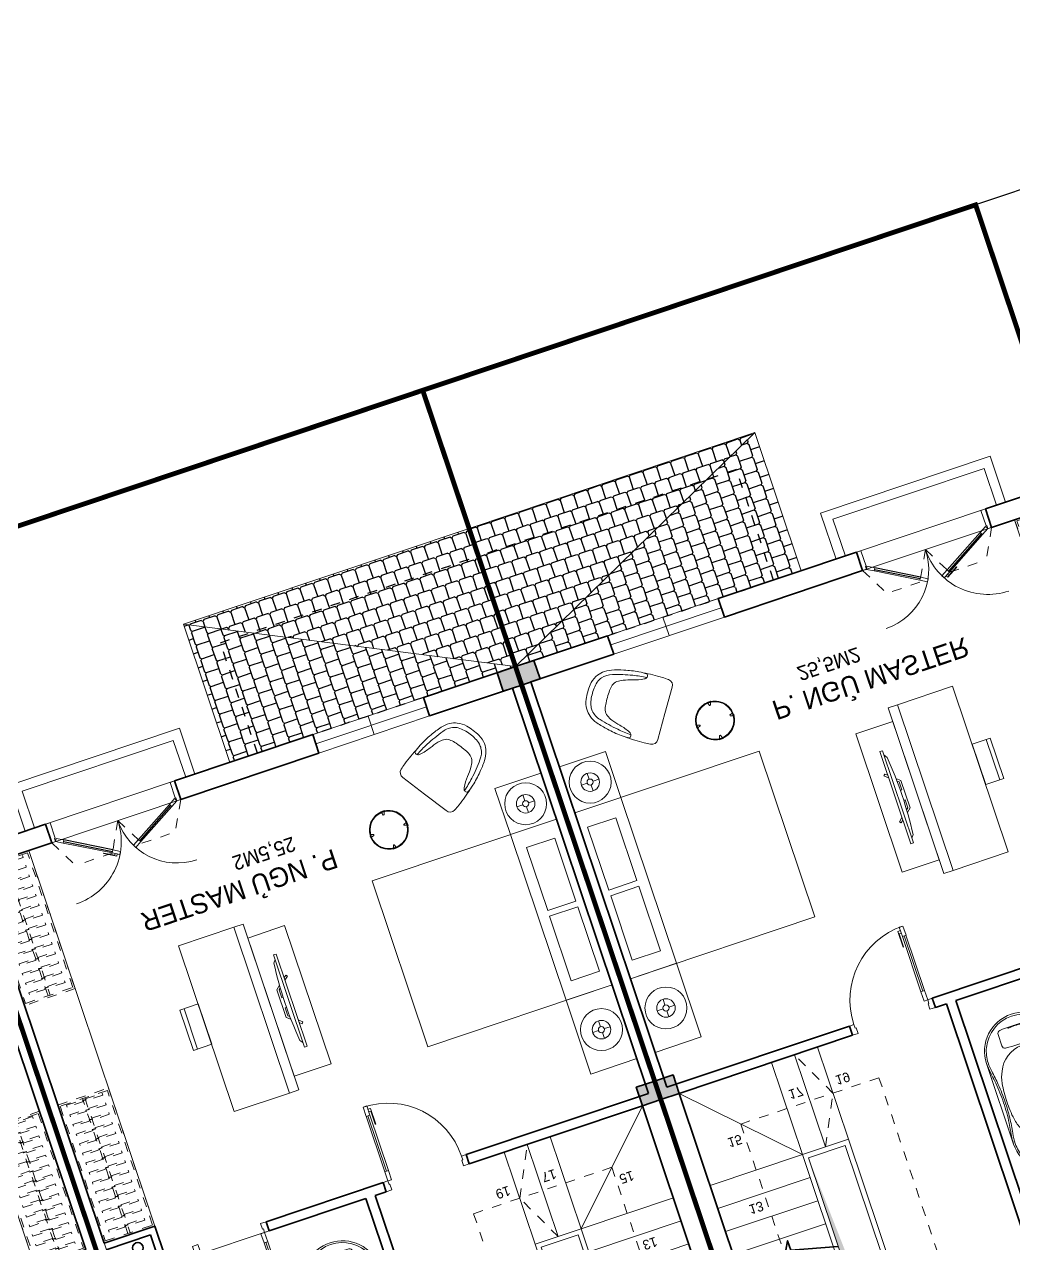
# Model space of a CAD drawing. Header units: metres. Extents: x 568332 to 569219, y 2065964 to 2066430.
# Drawn here: x 568479.99 to 568490.17, y 2066034.68 to 2066047.23 of the extents above; entities that cross this region are included whole.
import ezdxf

# ---------------------------------------------------------------- set-up
doc = ezdxf.new("R2010")
doc.units = ezdxf.units.M
for name, pattern in [('$AUDIT_BAD_LTYPE2', [0]), ('CENTER', [2, 1.25, -0.25, 0.25, -0.25]), ('HIDDEN', [0.375, 0.25, -0.125]), ('HIDDEN2', [0.1875, 0.125, -0.0625]), ('X-5M-G-MB PHONGNGU$0$HIDDEN2', [0.1875, 0.125, -0.0625])]:
    doc.linetypes.add(name, pattern=pattern)
doc.layers.get('0').update_dxf_attribs({"linetype": 'CONTINUOUS'})
doc.layers.get('DEFPOINTS').update_dxf_attribs({"linetype": 'CONTINUOUS'})
for name, color, linetype, lineweight in [('-CONCRETE', 1, 'CONTINUOUS', 35), ('-DIM', 9, 'CONTINUOUS', 13), ('-DOOR', 137, 'CONTINUOUS', 9), ('-FURNITURE', 46, 'CONTINUOUS', 9), ('-HATCH', 8, 'CONTINUOUS', 5), ('-KH', 143, 'CONTINUOUS', 13), ('-LINE1', 7, 'CONTINUOUS', 18), ('-LINE2', 252, 'CONTINUOUS', 9), ('-STEEL1', 1, 'CONTINUOUS', 35), ('-TEXT', 7, 'CONTINUOUS', 15), ('-WALL', 4, 'CONTINUOUS', 35), ('TEXT25', 2, 'CONTINUOUS', 13)]:
    doc.layers.add(name, color=color, linetype=linetype, lineweight=lineweight)
for name, color, linetype in [('-RANH GIOI LO DAT', 12, 'CONTINUOUS'), ('12. NET DIM', 252, 'CONTINUOUS'), ('13. NET HATCH', 252, 'CONTINUOUS'), ('APOLIC', 7, 'CONTINUOUS'), ('ChiaLo', 128, 'CENTER'), ('ViaHeS', 32, 'CONTINUOUS')]:
    doc.layers.add(name, color=color, linetype=linetype)
doc.styles.add('SVN_AVO_thuong', font='')
doc.styles.add('T1', font='', dxfattribs={"height": 200})
doc.styles.get('SVN_AVO_thuong').set_extended_font_data('SVN-Avo')
doc.styles.get('T1').set_extended_font_data('VNgeometric Light')

# ---------------------------------------------------------------- blocks, each defined once
blk = doc.blocks.new('*U187')
at = {"linetype": 'X-5M-G-MB PHONGNGU$0$HIDDEN2'}
for points in [[(0, 600.0000000004657), (0, 0), (1636.196318108544, -5.568266150429466e-10), (1636.196318108544, 599.9999999999088)], [(1616.196318108544, 579.9996613718355), (1616.196318108544, 19.99966137183562), (20, 20.00000000046566), (20, 580.0000000004657)], [(1616.196318108544, 286.6991212949177), (1616.196318108544, 313.0991212948245), (20, 313.0991212953813), (19.99999859370291, 286.6991212952417)], [(113.7817614636733, 319.1750910408318), (109.4317788550979, 319.1750910408318), (109.4317788550979, 280.441767644881), (113.7817614636733, 280.441767644881)], [(227.7817614636733, 319.1750910407849), (223.4317788550979, 319.1750910407849), (223.4317788550979, 280.4417676448341), (227.7817614636733, 280.4417676448341)], [(341.7817614636733, 319.175091040738), (337.4317788550979, 319.175091040738), (337.4317788550979, 280.4417676447872), (341.7817614636733, 280.4417676447872)], [(455.7817614636733, 319.1750910406911), (451.4317788550979, 319.1750910406911), (451.4317788550979, 280.4417676447403), (455.7817614636733, 280.4417676447403)], [(569.7817614636733, 319.1750910406442), (565.431778855098, 319.1750910406442), (565.431778855098, 280.4417676446934), (569.7817614636733, 280.4417676446934)], [(683.7817614636733, 319.1750910405973), (679.431778855098, 319.1750910405973), (679.431778855098, 280.4417676446465), (683.7817614636733, 280.4417676446465)], [(797.7817614636733, 319.1750910405504), (793.431778855098, 319.1750910405504), (793.431778855098, 280.4417676445996), (797.7817614636733, 280.4417676445996)], [(911.7817614636733, 319.1750910405035), (907.431778855098, 319.1750910405035), (907.431778855098, 280.4417676445527), (911.7817614636733, 280.4417676445527)], [(1025.781761463673, 319.1750910404566), (1021.431778855098, 319.1750910404566), (1021.431778855098, 280.4417676445057), (1025.781761463673, 280.4417676445057)], [(1139.781761463673, 319.1750910404097), (1135.431778855098, 319.1750910404097), (1135.431778855098, 280.4417676444588), (1139.781761463673, 280.4417676444588)], [(1253.781761463673, 319.1750910403628), (1249.431778855098, 319.1750910403628), (1249.431778855098, 280.4417676444119), (1253.781761463673, 280.4417676444119)], [(1367.781761463673, 319.1750910403159), (1363.431778855098, 319.1750910403159), (1363.431778855098, 280.441767644365), (1367.781761463673, 280.441767644365)], [(1481.781761463673, 319.175091040269), (1477.431778855098, 319.175091040269), (1477.431778855098, 280.4417676443181), (1481.781761463673, 280.4417676443181)], [(1595.781761463673, 319.175091040222), (1591.431778855098, 319.175091040222), (1591.431778855098, 280.4417676442712), (1595.781761463673, 280.4417676442712)]]:
    blk.add_lwpolyline(points, close=True, dxfattribs=at)
for points in [[(122.2409142897814, 313.1103512093413), (122.2409142897814, 515.2497102723445), (100.1765458012815, 515.2497102723445), (100.1765458012815, 313.1103512093413)], [(236.2409142897814, 313.1103512092944), (236.2409142897814, 515.2497102722975), (214.1765458012815, 515.2497102722975), (214.1765458012815, 313.1103512092944)], [(350.2409142897814, 313.1103512092475), (350.2409142897814, 515.2497102722507), (328.1765458012815, 515.2497102722507), (328.1765458012815, 313.1103512092475)], [(464.2409142897814, 313.1103512092006), (464.2409142897814, 515.2497102722037), (442.1765458012815, 515.2497102722037), (442.1765458012815, 313.1103512092006)], [(578.2409142897814, 313.1103512091537), (578.2409142897814, 515.2497102721569), (556.1765458012815, 515.2497102721569), (556.1765458012815, 313.1103512091537)], [(692.2409142897814, 313.1103512091068), (692.2409142897814, 515.24971027211), (670.1765458012815, 515.24971027211), (670.1765458012815, 313.1103512091068)], [(806.2409142897814, 313.1103512090599), (806.2409142897814, 515.249710272063), (784.1765458012815, 515.249710272063), (784.1765458012815, 313.1103512090599)], [(920.2409142897814, 313.110351209013), (920.2409142897814, 515.2497102720162), (898.1765458012815, 515.2497102720162), (898.1765458012815, 313.110351209013)], [(1034.240914289781, 313.1103512089661), (1034.240914289781, 515.2497102719692), (1012.176545801281, 515.2497102719692), (1012.176545801281, 313.1103512089661)], [(1148.240914289781, 313.1103512089192), (1148.240914289781, 515.2497102719224), (1126.176545801281, 515.2497102719224), (1126.176545801281, 313.1103512089192)], [(1262.240914289781, 313.1103512088723), (1262.240914289781, 515.2497102718754), (1240.176545801281, 515.2497102718754), (1240.176545801281, 313.1103512088723)], [(1376.240914289781, 313.1103512088254), (1376.240914289781, 515.2497102718285), (1354.176545801281, 515.2497102718285), (1354.176545801281, 313.1103512088254)], [(1490.240914289781, 313.1103512087785), (1490.240914289781, 515.2497102717816), (1468.176545801281, 515.2497102717816), (1468.176545801281, 313.1103512087785)], [(1604.240914289781, 313.1103512087315), (1604.240914289781, 515.2497102717347), (1582.176545801281, 515.2497102717347), (1582.176545801281, 313.1103512087315)], [(100.1765458012815, 286.7103512094345), (100.1765458012815, 92.0852110228024), (122.2409142897814, 92.0852110228024), (122.2409142897814, 286.7103512094345)], [(214.1765458012815, 286.7103512093876), (214.1765458012815, 92.08521102275549), (236.2409142897814, 92.08521102275549), (236.2409142897814, 286.7103512093876)], [(328.1765458012815, 286.7103512093407), (328.1765458012815, 92.08521102270858), (350.2409142897814, 92.08521102270858), (350.2409142897814, 286.7103512093407)], [(442.1765458012815, 286.7103512092938), (442.1765458012815, 92.08521102266168), (464.2409142897814, 92.08521102266168), (464.2409142897814, 286.7103512092938)], [(556.1765458012815, 286.7103512092469), (556.1765458012815, 92.08521102261477), (578.2409142897814, 92.08521102261477), (578.2409142897814, 286.7103512092469)], [(670.1765458012815, 286.7103512092), (670.1765458012815, 92.08521102256786), (692.2409142897814, 92.08521102256786), (692.2409142897814, 286.7103512092)], [(784.1765458012815, 286.7103512091531), (784.1765458012815, 92.08521102252095), (806.2409142897814, 92.08521102252095), (806.2409142897814, 286.7103512091531)], [(898.1765458012815, 286.7103512091062), (898.1765458012815, 92.08521102247404), (920.2409142897814, 92.08521102247404), (920.2409142897814, 286.7103512091062)], [(1012.176545801281, 286.7103512090592), (1012.176545801281, 92.08521102242715), (1034.240914289781, 92.08521102242715), (1034.240914289781, 286.7103512090592)], [(1126.176545801281, 286.7103512090123), (1126.176545801281, 92.08521102238024), (1148.240914289781, 92.08521102238024), (1148.240914289781, 286.7103512090123)], [(1240.176545801281, 286.7103512089654), (1240.176545801281, 92.08521102233333), (1262.240914289781, 92.08521102233333), (1262.240914289781, 286.7103512089654)], [(1354.176545801281, 286.7103512089186), (1354.176545801281, 92.08521102228642), (1376.240914289781, 92.08521102228642), (1376.240914289781, 286.7103512089186)], [(1468.176545801281, 286.7103512088717), (1468.176545801281, 92.0852110222395), (1490.240914289781, 92.0852110222395), (1490.240914289781, 286.7103512088717)], [(1582.176545801281, 286.7103512088247), (1582.176545801281, 92.0852110221926), (1604.240914289781, 92.0852110221926), (1604.240914289781, 286.7103512088247)]]:
    blk.add_lwpolyline(points, dxfattribs=at)
blk = doc.blocks.new('*U189')
at = {"linetype": 'X-5M-G-MB PHONGNGU$0$HIDDEN2'}
for points in [[(0, 600.0000000004657), (0, 0), (1636.196318366162, -5.568266151489479e-10), (1636.196318366162, 599.9999999999088)], [(1616.196318366162, 579.9996613718355), (1616.196318366162, 19.99966137183562), (20, 20.00000000046566), (20, 580.0000000004657)], [(1616.196318366162, 286.6991212949177), (1616.196318366162, 313.0991212948245), (20, 313.0991212953813), (19.99999859370291, 286.6991212952417)], [(113.7817614636733, 319.1750910408318), (109.4317788550979, 319.1750910408318), (109.4317788550979, 280.441767644881), (113.7817614636733, 280.441767644881)], [(227.7817614636733, 319.1750910407849), (223.4317788550979, 319.1750910407849), (223.4317788550979, 280.4417676448341), (227.7817614636733, 280.4417676448341)], [(341.7817614636733, 319.175091040738), (337.4317788550979, 319.175091040738), (337.4317788550979, 280.4417676447872), (341.7817614636733, 280.4417676447872)], [(455.7817614636733, 319.1750910406911), (451.4317788550979, 319.1750910406911), (451.4317788550979, 280.4417676447403), (455.7817614636733, 280.4417676447403)], [(569.7817614636733, 319.1750910406442), (565.431778855098, 319.1750910406442), (565.431778855098, 280.4417676446934), (569.7817614636733, 280.4417676446934)], [(683.7817614636733, 319.1750910405973), (679.431778855098, 319.1750910405973), (679.431778855098, 280.4417676446465), (683.7817614636733, 280.4417676446465)], [(797.7817614636733, 319.1750910405504), (793.431778855098, 319.1750910405504), (793.431778855098, 280.4417676445996), (797.7817614636733, 280.4417676445996)], [(911.7817614636733, 319.1750910405035), (907.431778855098, 319.1750910405035), (907.431778855098, 280.4417676445527), (911.7817614636733, 280.4417676445527)], [(1025.781761463673, 319.1750910404566), (1021.431778855098, 319.1750910404566), (1021.431778855098, 280.4417676445057), (1025.781761463673, 280.4417676445057)], [(1139.781761463673, 319.1750910404097), (1135.431778855098, 319.1750910404097), (1135.431778855098, 280.4417676444588), (1139.781761463673, 280.4417676444588)], [(1253.781761463673, 319.1750910403628), (1249.431778855098, 319.1750910403628), (1249.431778855098, 280.4417676444119), (1253.781761463673, 280.4417676444119)], [(1367.781761463673, 319.1750910403159), (1363.431778855098, 319.1750910403159), (1363.431778855098, 280.441767644365), (1367.781761463673, 280.441767644365)], [(1481.781761463673, 319.175091040269), (1477.431778855098, 319.175091040269), (1477.431778855098, 280.4417676443181), (1481.781761463673, 280.4417676443181)], [(1595.781761463673, 319.175091040222), (1591.431778855098, 319.175091040222), (1591.431778855098, 280.4417676442712), (1595.781761463673, 280.4417676442712)]]:
    blk.add_lwpolyline(points, close=True, dxfattribs=at)
for points in [[(122.2409142897814, 313.1103512093413), (122.2409142897814, 515.2497102723445), (100.1765458012815, 515.2497102723445), (100.1765458012815, 313.1103512093413)], [(236.2409142897814, 313.1103512092944), (236.2409142897814, 515.2497102722975), (214.1765458012815, 515.2497102722975), (214.1765458012815, 313.1103512092944)], [(350.2409142897814, 313.1103512092475), (350.2409142897814, 515.2497102722507), (328.1765458012815, 515.2497102722507), (328.1765458012815, 313.1103512092475)], [(464.2409142897814, 313.1103512092006), (464.2409142897814, 515.2497102722037), (442.1765458012815, 515.2497102722037), (442.1765458012815, 313.1103512092006)], [(578.2409142897814, 313.1103512091537), (578.2409142897814, 515.2497102721569), (556.1765458012815, 515.2497102721569), (556.1765458012815, 313.1103512091537)], [(692.2409142897814, 313.1103512091068), (692.2409142897814, 515.24971027211), (670.1765458012815, 515.24971027211), (670.1765458012815, 313.1103512091068)], [(806.2409142897814, 313.1103512090599), (806.2409142897814, 515.249710272063), (784.1765458012815, 515.249710272063), (784.1765458012815, 313.1103512090599)], [(920.2409142897814, 313.110351209013), (920.2409142897814, 515.2497102720162), (898.1765458012815, 515.2497102720162), (898.1765458012815, 313.110351209013)], [(1034.240914289781, 313.1103512089661), (1034.240914289781, 515.2497102719692), (1012.176545801281, 515.2497102719692), (1012.176545801281, 313.1103512089661)], [(1148.240914289781, 313.1103512089192), (1148.240914289781, 515.2497102719224), (1126.176545801281, 515.2497102719224), (1126.176545801281, 313.1103512089192)], [(1262.240914289781, 313.1103512088723), (1262.240914289781, 515.2497102718754), (1240.176545801281, 515.2497102718754), (1240.176545801281, 313.1103512088723)], [(1376.240914289781, 313.1103512088254), (1376.240914289781, 515.2497102718285), (1354.176545801281, 515.2497102718285), (1354.176545801281, 313.1103512088254)], [(1490.240914289781, 313.1103512087785), (1490.240914289781, 515.2497102717816), (1468.176545801281, 515.2497102717816), (1468.176545801281, 313.1103512087785)], [(1604.240914289781, 313.1103512087315), (1604.240914289781, 515.2497102717347), (1582.176545801281, 515.2497102717347), (1582.176545801281, 313.1103512087315)], [(100.1765458012815, 286.7103512094345), (100.1765458012815, 92.0852110228024), (122.2409142897814, 92.0852110228024), (122.2409142897814, 286.7103512094345)], [(214.1765458012815, 286.7103512093876), (214.1765458012815, 92.08521102275549), (236.2409142897814, 92.08521102275549), (236.2409142897814, 286.7103512093876)], [(328.1765458012815, 286.7103512093407), (328.1765458012815, 92.08521102270858), (350.2409142897814, 92.08521102270858), (350.2409142897814, 286.7103512093407)], [(442.1765458012815, 286.7103512092938), (442.1765458012815, 92.08521102266168), (464.2409142897814, 92.08521102266168), (464.2409142897814, 286.7103512092938)], [(556.1765458012815, 286.7103512092469), (556.1765458012815, 92.08521102261477), (578.2409142897814, 92.08521102261477), (578.2409142897814, 286.7103512092469)], [(670.1765458012815, 286.7103512092), (670.1765458012815, 92.08521102256786), (692.2409142897814, 92.08521102256786), (692.2409142897814, 286.7103512092)], [(784.1765458012815, 286.7103512091531), (784.1765458012815, 92.08521102252095), (806.2409142897814, 92.08521102252095), (806.2409142897814, 286.7103512091531)], [(898.1765458012815, 286.7103512091062), (898.1765458012815, 92.08521102247404), (920.2409142897814, 92.08521102247404), (920.2409142897814, 286.7103512091062)], [(1012.176545801281, 286.7103512090592), (1012.176545801281, 92.08521102242715), (1034.240914289781, 92.08521102242715), (1034.240914289781, 286.7103512090592)], [(1126.176545801281, 286.7103512090123), (1126.176545801281, 92.08521102238024), (1148.240914289781, 92.08521102238024), (1148.240914289781, 286.7103512090123)], [(1240.176545801281, 286.7103512089654), (1240.176545801281, 92.08521102233333), (1262.240914289781, 92.08521102233333), (1262.240914289781, 286.7103512089654)], [(1354.176545801281, 286.7103512089186), (1354.176545801281, 92.08521102228642), (1376.240914289781, 92.08521102228642), (1376.240914289781, 286.7103512089186)], [(1468.176545801281, 286.7103512088717), (1468.176545801281, 92.0852110222395), (1490.240914289781, 92.0852110222395), (1490.240914289781, 286.7103512088717)], [(1582.176545801281, 286.7103512088247), (1582.176545801281, 92.0852110221926), (1604.240914289781, 92.0852110221926), (1604.240914289781, 286.7103512088247)]]:
    blk.add_lwpolyline(points, dxfattribs=at)
blk = doc.blocks.new('1800X2000')
at = {"layer": '-FURNITURE'}
blk.add_line((325497.3064970744, 17765.29446492715), (325497.3064973904, 19565.2944651944), dxfattribs=at)
for points in [[(323997.3057774993, 19565.2944651944), (325997.3064971831, 19565.2944651944), (325997.3064971831, 17765.29446484288), (323997.3057774993, 17765.29446484288)], [(325612.9490047574, 19390.79434491032), (325919.0064973457, 19390.79434491032), (325919.0064973457, 18691.29434485664), (325612.9490047574, 18691.29434485664)], [(325612.9490046239, 18629.79434491026), (325919.0064972151, 18629.79434491026), (325919.0064972151, 17946.79434485664), (325612.9490046239, 17946.79434485664)]]:
    blk.add_lwpolyline(points, close=True, dxfattribs=at)
blk = doc.blocks.new('XR.MB.LM123$0$tvi 1')
blk.add_lwpolyline([(28.54445810673496, -2.291926648467779e-10), (28.54445810673496, -999.9999999999964), (-7.275957614183426e-12, -1000), (0, 0)], close=True)
for points in [[(28.54445810680045, -50.31958968611434), (52.37372755713295, -80.86315460130209)], [(-24.09820395050338, -235.5599978379832), (-39.09879504836863, -251.7939635238108)], [(0, -255.9952397129928), (-24.09820395050338, -235.5599978379832)], [(0, -284.7849796677438), (-39.09879504836863, -251.7939635238108)], [(69.66229681991535, -315.0836646851385), (111.1934016081432, -350.2927865858655), (111.193401608034, -649.712917566063), (69.68611289083492, -684.9110379843005)], [(89.09002233762294, -445.7449799550195), (89.09002233762294, -359.9578938602899), (70.91298945683957, -344.6203678706661)], [(89.09002233762294, -445.7449799550195), (73.49991829216015, -445.7449799550232)], [(89.09002233768115, -554.2550200447404), (89.09002233773936, -640.0421061392371), (70.91298945678864, -655.3796321293303)], [(89.09002233768115, -554.2550200447404), (73.49991829216015, -554.2550200447404)], [(0, -715.2150203320198), (-39.09879504836863, -748.2060364759491)], [(-24.09820395050338, -764.4400021620095), (-39.09879504836863, -748.2060364759491)], [(0, -744.004760287), (-24.09820395050338, -764.4400021620095)], [(28.54445810674224, -949.680410313882), (52.37372755713295, -919.1368453984578)]]:
    blk.add_lwpolyline(points)
blk.add_arc((-4025.16618952866, -499.9999999999964), 4099.025185406737, 354.1310878512652, 5.868912148527433)
blk = doc.blocks.new('A$C7D524948')
at = {"layer": '-FURNITURE'}
for points in [[(-1.862645149230957e-09, 824.9500000011176, 0.02374928999430728), (-77.15000000130385, 820, 0.1110396266945436), (-175.0999999996275, 786.1500000022352, 0.08516816991690027), (-234.9500000011176, 733.25, 0.08855014736123698), (-281.5499999988824, 649.3499999996275, 0.02790636319614463), (-315.9500000011176, 525.5999999996275, 0.02834164487538841), (-340.4000000022352, 372.8000000007451, 0.04711987010175965), (-341.0999999996275, 283.4000000003725, 0.5135274654112972), (-284.5500000007451, 299.9500000011176, 0.05957759956988055), (-242.5500000026077, 413.6500000003725, -0.03446512451505389), (-213.1500000003725, 507.4499999992549, -0.05927668371543007), (-182.7500000009313, 564.2999999988824, -0.1661460996977688), (-133.4500000011176, 600.4000000003725, -0.0525641271264061), (-75.80000000074506, 611.9500000011176, -0.02855401869774651), (-1.862645149230957e-09, 614.6500000003725, -3.543335205159532)], [(-0.5500000007450581, 774.1500000003725, 0.1055837687742558), (-137.8000000007451, 751.3000000007451, 0.08397584501256396), (-176, 728.25, 0.1493020227225411), (-241.2000000011176, 626.1999999992549, 0.02490854660583826), (-289.25, 424.1500000003725, 0.02643887537121914), (-306.5679914960638, 278.4068524483591, -0.8863330528017872)], [(-0.5500000007450581, 774.1500000003725, -0.1055837687742558), (136.6999999992549, 751.3000000007451, -0.08397584501256396), (174.8999999985099, 728.2500000018626, -0.1493020227225411), (240.0999999986961, 626.1999999992549, -0.02490854660583826), (288.1499999975786, 424.1500000003725, -0.02643887537121914), (305.467991495505, 278.4068524483591, 0.8863330528017872)], [(-1.862645149230957e-09, 824.9500000011176, -0.02374928999430728), (77.14999999850988, 820.0000000018626, -0.1110396266945436), (175.0999999986961, 786.1500000003725, -0.08516816991690027), (234.9499999992549, 733.25, -0.08855014736123698), (281.5499999988824, 649.3499999996275, -0.02790636319614463), (315.9500000011176, 525.5999999996275, -0.02834164487538841), (340.3999999985099, 372.8000000007451, -0.04711987010175965), (341.0999999996275, 283.4000000022352, -0.5135274654112972), (284.5500000007451, 299.9499999992549, -0.05957759956988055), (242.5499999988824, 413.6499999985099, 0.03446512451505389), (213.1499999994412, 507.4500000011176, 0.05927668371543007), (182.75, 564.3000000007451, 0.1661460996977688), (133.4499999983236, 600.4000000003725, 0.0525641271264061), (75.79999999888241, 611.9499999992549, 0.02855401869774651), (-1.862645149230957e-09, 614.6500000003725, 3.543335205159532)], [(-342.8562581948936, 328.1164919566363, 0.02267140514630937), (-350.039135296829, 124.5, 0.01212164544072816), (-345.6391352973878, 57.0500000026077, 0.4055082152921144), (-279.3891352973878, 0), (0, 0)], [(342.8562581939623, 328.1164919547737, -0.02267140514630937), (350.0391352958977, 124.5, -0.01212164544072816), (345.6391352955252, 57.05000000074506, -0.4055082152921144), (279.3891352964565, 0), (0, 0)]]:
    blk.add_lwpolyline(points, format="xyb", dxfattribs=at)
blk = doc.blocks.new('A$C52EE6B0C')
for p, q in [((-17.20769670707523, 15.73427220259327), (17.21740616677562, 15.73427220259327)), ((-17.20769664159161, -15.76179078378482), (17.25286010079435, -15.76177874789573))]:
    blk.add_line(p, q)
for radius in [1.2047244094, 1.0625984252]:
    blk.add_circle((0.004854760598391294, -0.01375929062487558), radius)
for centre, radius, start, end in [((-17.24314525874797, -0.01207868778146803), 15.74633857169191, 90.00004679933201, 180.0060212317107), ((-17.25508472573711, 0.1019342582440004), 14.92367355756088, 89.89259614786677, 114.0143398310184), ((-18.18116453613038, -21.56814891623799), 37.31420158923805, 80.32537186998005, 88.55949406869577), ((-17.85723445771146, -16.41196067107376), 31.44385665188106, 80.95530103647799, 88.85173392611411), ((10.00461303815246, 158.7953360565007), 145.2428134353977, 261.321760178495, 262.6566174950622), ((-9.994903516751947, 158.7953360565007), 145.2428134353977, 277.3433825049378, 278.678239821505), ((18.19087405753089, -21.56814891623799), 37.31420158923805, 91.44050593130423, 99.67462813001998), ((17.49661970126908, -11.01489087357186), 26.04177352760918, 90.57161639594337, 98.52623542419117), ((17.38028173809289, 0.6458196171442978), 14.38048270410287, 65.5240217261104, 90.57161639594337), ((17.25285478011938, -0.01207868778146803), 15.74633857169191, 359.9939787682893, 89.999953200668), ((-17.21041953764507, 0.001682114729192108), 15.03342542002128, 114.0143397923319, 180.0588324882195), ((-7.450100970658241, -0.4025184732163325), 12.18724008712164, 113.3669392692271, 178.1720206420629), ((3.492732717044419, 116.0118507486186), 102.6900642221361, 260.8064278436171, 264.356453546728), ((-5.419667109847069, -2.205582012422383), 14.69270855791083, 98.51976196149644, 117.8512947361469), ((-0.8758374273893423, 77.0744670072454), 62.80248494290996, 262.9722866301048, 270.8034968767962), ((-0.2559751088847406, -36.67531980102649), 49.54707038386372, 89.69837733597764, 98.51976196149644), ((-0.4392543211579323, 89.40770245710155), 75.83928513553873, 265.3361413481834, 270.3355216603239), ((0.8855469487607479, 77.0744670072454), 62.80248494290996, 269.1965031232039, 277.0277133698951), ((0.5786736126174219, 84.46415005414747), 70.89675459107134, 269.5362586194438, 275.7509718273354), ((0.26568463028525, -36.67531980102649), 49.54707038386372, 81.48023803850357, 90.30162266402236), ((5.429376631247578, -2.205582012422383), 14.69270855791083, 62.14870526385309, 81.48023803850357), ((-18.4352474148327, 226.8786012548953), 214.5500408366301, 276.9922117853802, 278.5967700074263), ((7.459810492087854, -0.4025184732163325), 12.18724008712164, 1.827979357937088, 66.63306073077288), ((17.03142645675689, -0.1205247127218172), 15.22249436628161, 0.4018525137937155, 65.5240217261104), ((28.29923964393674, 2.770475775178056), 0.2863587186237817, 160.8078893687392, 185.677575747249), ((1.032724158198107, 0.0596931052277796), 27.11457574387047, 359.8447870516113, 5.677575747249001), ((28.14528837171383, 2.82406351249665), 0.1233475539422422, 123.474108831765, 160.8078893687392), ((28.11764562025201, 2.865868186636362), 0.07323016681635565, 85.79124561711077, 123.474108831765), ((28.11499697584077, 2.829875804425683), 0.1093198730242431, 39.09426345110634, 85.79124561711077), ((27.9923979784362, 2.718469867249951), 0.2748749163090767, 4.941295606222266, 41.00239497281166), ((1.841417531803017, 0.05082119413418695), 26.56153366930607, 359.8606935406443, 5.815426488843808), ((-17.24314525874797, -0.01544044824549928), 15.74633857169191, 179.9939787682893, 269.999953200668), ((-17.21041951692314, -0.02920073014684021), 15.03342545060523, 179.9411309193374, 245.9856601689816), ((-7.450100970658241, 0.3749993371893652), 12.18724008712164, 181.8279793579371, 246.6330607307729), ((7.459810492087854, 0.3749993371893652), 12.18724008712164, 293.3669392692271, 358.1720206420629), ((17.25285478011938, -0.01544044824549928), 15.74633857169191, 270.000046799332, 0.006021231710728335), ((17.0314264257031, 0.09300610912032425), 15.22249441194929, 294.4759783475301, 359.5981396082714), ((28.29923964393674, -2.797994911205024), 0.2863587186237817, 174.322424252751, 199.1921106312608), ((1.032724158198107, -0.08721224125474691), 27.11457574387047, 354.322424252751, 0.1552129483886985), ((28.14528837171383, -2.851582648523618), 0.1233475539422422, 199.1921106312608, 236.525891168235), ((28.11764562025201, -2.89338732266333), 0.07323016681635565, 236.525891168235, 274.2087543828892), ((28.11499697584077, -2.85739494045265), 0.1093198730242431, 274.2087543828892, 320.9057365488936), ((27.9923979784362, -2.745989003276918), 0.2748749163090767, 318.9976050271883, 355.0587043937777), ((1.841417531803017, -0.07834033016115427), 26.56153366930607, 354.1845735111562, 0.1393064593556944), ((-17.25508472573711, -0.1294528978760354), 14.92367355756088, 245.9856601689816, 270.1074038521332), ((-17.85723445771146, 16.38444203144172), 31.44385665188106, 271.1482660738859, 279.044698963522), ((3.492732717044419, -116.0393693881924), 102.6900642221361, 95.64354645327202, 99.19357215638293), ((-5.419667109847069, 2.178062876395416), 14.69270855791083, 242.1487052638531, 261.4802380385036), ((10.00461303815246, -158.8228551925276), 145.2428134353977, 97.3433825049378, 98.67823982150497), ((-0.8758374273893423, -77.10198614327237), 62.80248494290996, 89.19650312320385, 97.02771336989514), ((-0.2559751088847406, 36.64780066499952), 49.54707038386372, 261.4802380385036, 270.3016226640223), ((-0.4392543211579323, -89.43522109673359), 75.83928513553873, 89.66447833967614, 94.66385865181664), ((0.26568463028525, 36.64780066499952), 49.54707038386372, 269.6983773359776, 278.5197619614964), ((0.5786736126174219, -84.4916686937795), 70.89675459107134, 84.24902817266455, 90.4637413805562), ((0.8855469487607479, -77.10198614327237), 62.80248494290996, 82.97228663010486, 90.80349687679617), ((5.429376631247578, 2.178062876395416), 14.69270855791083, 278.5197619614964, 297.8512947361469), ((-18.4352474148327, -226.9061198945274), 214.5500408366301, 81.40322999257371, 83.00778821461982), ((-9.994903516751947, -158.8228551925276), 145.2428134353977, 81.32176017849503, 82.65661749506219), ((17.49661970126908, 10.98737223393982), 26.04177352760918, 261.4737645758088, 269.4283836040566), ((17.38028173809289, -0.6733382567763329), 14.38048270410287, 269.4283836040566, 294.4759782738896), ((-18.18116453613038, 21.54062978021102), 37.31420158923805, 271.4405059313042, 279.6746281300199), ((18.19087405753089, 21.54062978021102), 37.31420158923805, 260.32537186998, 268.5594940686958)]:
    blk.add_arc(centre, radius, start, end)
at = {"layer": 'DEFPOINTS'}
for tag, p in [('MODELNUMBER', (0, 0)), ('TRADENAME', (0, -0.001666666648816317)), ('PRODUCT', (0, -0.003333333355840296)), ('MATERIAL', (0, -0.005000000004656613))]:
    blk.add_attdef(tag, p, '', height=0.001, dxfattribs=at)
blk = doc.blocks.new('tbl1')
at = {"layer": '-FURNITURE'}
for points in [[(-19.7318235830171, 199.0618887953169), (-20.00000000081491, 202.1778609547764), (19.99999999918509, 202.1778609547764), (19.73182358138729, 199.0618887953169), (-8.149072527885437e-10, 200.1778609545727)], [(-202.1778609555913, -20), (-202.1778609555913, 20), (-199.0618887961609, 19.7318235822022), (-200.1778609553294, 9.313225746154785e-10), (-199.0618887961609, -19.73182358033955)], [(202.1778609539615, -20), (199.0618887945311, -19.73182358033955), (200.1778609537287, 9.313225746154785e-10), (200.2090254699579, 19.83055200098897), (202.1778609539615, 20)], [(19.99999999918509, -202.1778609547764), (-20.00000000081491, -202.1778609547764), (-19.7318235830171, -199.061888795346), (-8.149072527885437e-10, -200.1778609546018), (19.73182358138729, -199.061888795346)]]:
    blk.add_hatch(color=256, dxfattribs=at).paths.add_polyline_path(points, flags=0)
at = {"layer": '-FURNITURE', "flags": 128}
for points in [[(-19.7318235830171, 199.061888795346), (-20.00000000081491, 202.1778609547764), (-8.149072527885437e-10, 202.1778609547764), (19.99999999918509, 202.1778609547764), (19.73182358138729, 199.061888795346)], [(-202.1778609555913, 0), (-202.1778609555913, 20), (-199.0618887961609, 19.7318235822022)], [(202.1778609539615, 0), (202.1778609539615, 20), (199.0618887945311, 19.7318235822022)], [(-19.7318235830171, -199.061888795346), (-20.00000000081491, -202.1778609547764), (-8.149072527885437e-10, -202.1778609547764), (19.99999999918509, -202.1778609547764), (19.73182358138729, -199.061888795346)]]:
    blk.add_lwpolyline(points, dxfattribs=at)
for points in [[(14.99999999918509, 193), (-15.00000000081491, 193), (-5.000000000814907, 163), (-8.149072527885437e-10, 163), (4.999999999185093, 163)], [(-193.0000000008149, -15), (-193.0000000008149, 15), (-163.0000000008149, 5), (-163.0000000008149, 0), (-163.0000000008149, -5)], [(192.9999999991851, -15), (192.9999999991851, 15), (162.9999999991851, 5), (162.9999999991851, 0), (162.9999999991851, -5)], [(14.99999999918509, -193), (-15.00000000081491, -193), (-5.000000000814907, -163), (-8.149072527885437e-10, -163), (4.999999999185093, -163)]]:
    blk.add_lwpolyline(points, close=True, dxfattribs=at)
at = {"layer": '-FURNITURE'}
for radius in [200.0000000000002, 193.0000000000002]:
    blk.add_circle((-8.149072527885437e-10, 0), radius, dxfattribs=at)
for radius, start, end in [(199.9999999999999, 90, 270), (199.9999999999998, 270, 90)]:
    blk.add_arc((0, 0), radius, start, end, dxfattribs=at)
blk = doc.blocks.new('12PLMP12')
at = {"color": 0, "linetype": 'ByBlock'}
for p, q in [((-1.25, 0), (-3.75, 0)), ((0, 1.25), (0, 3.75)), ((1.25, 0), (3.75, 0)), ((0, -1.25), (0, -3.75))]:
    blk.add_line(p, q, dxfattribs=at)
for radius in [8.5, 3.75, 1.25]:
    blk.add_circle((0, 0), radius, dxfattribs=at)
blk = doc.blocks.new('X-5M-G-MB PHONGNGU$0$A$C25DB0C3F')
at = {"elevation": -1.640194e-10}
for points in [[(197.042397281708, 437.8598038521595), (197.0369402521756, -4.041241481900215e-06), (2.670008689165115e-05, 0.002451622160151601), (0.005483729648403823, 437.8622595155612)], [(0.005483729648403823, 437.8622595155612), (197.0369402521756, 437.8622595153283), (197.0369402521756, -4.041241481900215e-06), (0.005483729648403823, -4.041226929984987e-06)]]:
    blk.add_lwpolyline(points, close=True, dxfattribs=at)
at = {"elevation": -1.640194e-10, "flags": 128}
blk.add_lwpolyline([(43.79146451898851, 437.8617138124537), (43.78600748942699, 0.001905919052660465)], dxfattribs=at)
blk = doc.blocks.new('*U149')
at = {"linetype": '$AUDIT_BAD_LTYPE2'}
for p, q in [((70, 100), (70, 699.9999999999982)), ((90, 699.9999999999982), (90, 100))]:
    blk.add_line(p, q, dxfattribs=at)
for points in [[(50, 699.9999999999982), (90, 699.9999999999982), (90, 799.9999999999982), (50, 799.9999999999982), (50, 699.9999999999982)], [(50, 702.9059272893337), (50, 100)], [(50, 100), (90, 100), (90, 0), (50, 0), (50, 100)]]:
    blk.add_lwpolyline(points)
for points in [[(118.2698876160139, 594.5156181119073), (118.2698876160139, 764.1349438079906), (90, 764.1349438079906), (90, 735.8650561920058), (112.6159100928053, 735.8650561920058), (112.6159100928053, 594.5156181119073)], [(0, 0), (50, 0), (50, -40), (60, -40), (60, -99.99999999999272), (0, -99.99999999999272)], [(899.9999999999982, 1.3252863207713e-28), (849.9999999999982, 1.3252863207713e-28), (849.9999999999982, -40.00000000000001), (839.9999999999982, -40.00000000000001), (839.9999999999982, -99.99999999999272), (899.9999999999982, -99.99999999999272)]]:
    blk.add_lwpolyline(points, close=True)
at = {"linetype": '$AUDIT_BAD_LTYPE2', "ltscale": 0.3}
blk.add_arc((50, 0), 799.9999999999982, 0, 90, dxfattribs=at)
blk = doc.blocks.new('*U148')
at = {"linetype": '$AUDIT_BAD_LTYPE2'}
for p, q in [((70, 100), (69.99999999999999, 600.0000000000018)), ((89.99999999999999, 600.0000000000018), (90, 100))]:
    blk.add_line(p, q, dxfattribs=at)
for points in [[(49.99999999999999, 600.0000000000018), (89.99999999999999, 600.0000000000018), (89.99999999999999, 700.0000000000018), (49.99999999999999, 700.0000000000018), (49.99999999999999, 600.0000000000018)], [(49.99999999999999, 602.9059272893373), (50, 100)], [(50, 100), (90, 100), (90, 0), (50, 0), (50, 100)]]:
    blk.add_lwpolyline(points)
for points in [[(118.2698876160139, 494.515618111911), (118.2698876160139, 664.1349438079942), (89.99999999999999, 664.1349438079942), (89.99999999999999, 635.8650561920094), (112.6159100928053, 635.8650561920094), (112.6159100928053, 494.515618111911)], [(0, 0), (50, 0), (50, -40), (60, -40), (60, -99.99998804123416), (0, -99.99998804123416)], [(800.0000000000018, 7.105427357600876e-15), (750.0000000000018, 7.105427357600876e-15), (750.0000000000018, -40), (740.0000000000018, -40), (740.0000000000018, -99.99998804123415), (800.0000000000018, -99.99998804123415)]]:
    blk.add_lwpolyline(points, close=True)
at = {"linetype": '$AUDIT_BAD_LTYPE2', "ltscale": 0.3}
blk.add_arc((50, 0), 700.0000000000018, 0, 90, dxfattribs=at)
blk = doc.blocks.new('*U158')
at = {"ltscale": 0.3}
for points in [[(883.1181818181984, 0, 0.4142135623730951), (50, 833.1181818181983, 0.4142135623730951)], [(883.1181818181987, 0, -0.4142135623730951), (1672, 788.8818181818017, -0.4142135623730951)]]:
    blk.add_lwpolyline(points, format="xyb", dxfattribs=at)
for points in [[(687.4155762849338, 368.012054553767), (136.6025403784439, 50.00000000000001)], [(684.8989694308187, 366.5590909090992), (704.8989694308187, 331.9180747577217), (791.5015098092625, 381.9180747577217), (771.5015098092625, 416.5590909090993), (684.8989694308187, 366.5590909090992)], [(1075.410845249347, 344.4409090909007), (1055.410845249347, 309.7998929395233), (968.8083048709033, 359.7998929395233), (988.8083048709033, 394.4409090909007), (1075.410845249347, 344.4409090909007)], [(1072.894238395232, 345.8938727355685), (1585.397459621556, 50)], [(136.6025403784439, 50.00000000000001), (156.6025403784439, 15.35898384862247), (70, -34.64101615137755), (50, 0), (136.6025403784439, 50.00000000000001)], [(1585.397459621556, 50), (1565.397459621556, 15.35898384862253), (1652, -34.64101615137747), (1672, 0), (1585.397459621556, 50)]]:
    blk.add_lwpolyline(points)
for points in [[(579.4118712052259, 338.2993408026529), (726.3065162308206, 423.1090036506945), (740.4414600388276, 398.6265628130954), (715.9590192012537, 384.491619005103), (704.651064154851, 404.0775716751773), (582.2388599668302, 333.4028526351281)], [(0, 0), (50, 0), (50, -40), (60, -40), (60, -245.9999999543969), (0, -245.9999999543969)], [(1722, 0), (1672, 0), (1672, -40), (1662, -40), (1662, -245.9999999543969), (1722, -245.9999999543969)]]:
    blk.add_lwpolyline(points, close=True)
at = {"layer": 'APOLIC', "linetype": '$AUDIT_BAD_LTYPE2'}
for p, q in [((146.6025403784439, 32.67949192431124), (694.8989694308187, 349.2385828334104)), ((704.8989694308187, 331.9180747577217), (156.6025403784439, 15.35898384862247)), ((1055.410845249347, 309.7998929395233), (1565.397459621556, 15.35898384862253)), ((1575.397459621556, 32.67949192431115), (1065.410845249347, 327.1204010152119))]:
    blk.add_line(p, q, dxfattribs=at)
blk = doc.blocks.new('A$C5C575821')
at = {"layer": '-CONCRETE'}
h = blk.add_hatch(color=256, dxfattribs=at)
h.dxf.hatch_style = 1
h.paths.add_polyline_path([(-0.00237559899687767, 200.0000000000146), (-0.00237559899687767, 1.455191522836685e-11), (199.9976244010031, 1.455191522836685e-11), (199.9976244010031, 200.0000000000146)])
blk.add_lwpolyline([(-0.00237559899687767, 1.455191522836685e-11), (199.9976244010031, 1.455191522836685e-11), (199.9976244010031, 200.0000000000146), (-0.00237559899687767, 200.0000000000146)], close=True, dxfattribs=at)
blk = doc.blocks.new('TRUC M4')
at = {"layer": '-WALL'}
for p in [(-199.9977685408085, 4299.809166678519), (-199.9976244010031, -200.0000000000146)]:
    blk.add_blockref('A$C5C575821', p, dxfattribs=at)
blk = doc.blocks.new('M4-T3.1')
at = {"layer": '-HATCH', "true_color": 0x8c8896}
h = blk.add_hatch(color=252, dxfattribs=at)
h.dxf.hatch_style = 1
h.paths.add_polyline_path([(462602.2063509022, 39690.83286192331), (462202.4908681511, 39690.83286192331), (462202.4908681511, 37290.83286192342), (462317.5362115825, 39551.92170854953)])
at = {"layer": '13. NET HATCH'}
h = blk.add_hatch(dxfattribs=at)
h.set_pattern_fill('MAIGO-12', color=256, scale=300)
h.set_pattern_definition([(0, (223174.3182210145, 4.365574568510056e-11), (75, 150), [120, -30, 120, -30]), (90, (223159.3182210145, 15.00000000004366), (-74.99999999999999, 150), [135, -165]), (45, (223144.3182210145, 4.365574568510056e-11), (75.00000000142687, 150.0000000028537), [21.213203436, -403.0508652]), (135, (223174.3182210145, 4.365574568510056e-11), (-75.00000000142686, 150.0000000028537), [21.213203436, -403.0508652])])
edge = h.paths.add_edge_path()
edge.add_line((460952.5266252413, 30041.33215577567), (464052.5298121412, 30041.33215577567))
edge.add_line((464052.5298121412, 30041.33215577567), (460952.587516684, 31540.89404679024))
edge.add_line((460952.587516684, 31540.89404679024), (460952.5229944111, 30041.33215577567))
h = blk.add_hatch(dxfattribs=at)
h.set_pattern_fill('MAIGO-12', color=256, scale=300, angle=90)
h.set_pattern_definition([(90, (223084.3182210145, 90.00000000004366), (-150, 75.00000000000001), [120, -30, 120, -30]), (180, (223069.3182210145, 75.00000000004366), (-150, -74.99999999999997), [135, -165]), (135, (223084.3182210145, 60.00000000004366), (-150.0000000028537, 75.00000000142688), [21.213203436, -403.0508652]), (225, (223084.3182210145, 90.00000000004366), (-150.0000000028537, -75.00000000142684), [21.213203436, -403.0508652])])
h.paths.add_polyline_path([(460952.587516684, 31540.89404679024), (464052.5298121412, 31541.33215577567), (464052.5298121412, 30041.33215577567)])
at = {"layer": '-CONCRETE'}
blk.add_circle((466539.1733723282, 35975.62595437437, 5.66516857499076e-09), 55, dxfattribs=at)
at = {"layer": '-DOOR'}
for p, q in [((461952.5875166842, 31740.89404679024), (463152.2850237364, 31741.19256962957)), ((461952.5875166842, 31740.89404679024), (463152.5875166842, 31740.89404679024)), ((461952.5875166842, 31640.89404679024), (463152.2850237364, 31641.19256962957)), ((461952.5875166842, 31640.89404679024), (463152.5875166842, 31640.89404679024)), ((462552.5875166842, 31740.89404679024), (462552.6372458824, 31541.04335821902)), ((464652.5875166842, 31740.89404679024), (466052.5875166842, 31740.89404679024)), ((461952.5875166842, 31540.89404679024), (463152.2850237364, 31541.19256962957)), ((461952.5875166842, 31540.89404679024), (463152.5875166842, 31540.89404679024)), ((464652.5875166842, 31540.89404679024), (466052.5875166842, 31540.89404679024))]:
    blk.add_line(p, q, dxfattribs=at)
blk.add_lwpolyline([(465202.2935661926, 36240.83284726208), (466002.2935661803, 36240.83286089804)], dxfattribs=at)
at = {"layer": '-FURNITURE', "ltscale": 5}
blk.add_line((464454.6303152292, 36833.02653169345), (464454.5634239985, 36710.70333049718), dxfattribs=at)
at = {"layer": '-FURNITURE'}
for points in [[(466302.4045881055, 31741.13961066869), (466302.4613483039, 36140.83286079396), (466852.4619412603, 36140.83286068872), (466852.4051810618, 31741.13961056345)], [(461052.5137425204, 35762.26294387474), (461052.5137422705, 34962.26294418173), (461552.5137422705, 34962.26294409395), (461552.5137425204, 35762.26294378696)], [(464552.4607550733, 34962.26294395204), (464452.4607546887, 34962.26294395204), (464452.4607546887, 33162.26294360396), (464552.4607550733, 33162.26294360396)], [(464552.4607546887, 33162.26294358417), (465152.4613480297, 33162.26294358417), (465152.4613480297, 34962.26294395204), (464552.4607546887, 34962.26294395204)], [(464052.4601616286, 33312.56861055577), (464052.4601621368, 34812.29299720113), (464452.4607550931, 34812.29299713093), (464452.4607545849, 33312.56861048569)], [(461052.5137425204, 32662.24985219682), (461052.5137422705, 33162.26294312852), (461552.5137422705, 33162.26294321618), (461552.5137425204, 32662.2498522846)]]:
    blk.add_lwpolyline(points, close=True, dxfattribs=at)
at = {"layer": '-FURNITURE', "ltscale": 5}
for centre, radius, start, end in [((464488.8050042688, 36833.31219220061), 34.19417278572232, 97.79750243452442, 180.4786434530044), ((464609.623886939, 35188.71037888613), 1683.161974464355, 85.38531070387563, 94.27462811874065), ((464488.7724043893, 36710.38406652671), 34.19417278572232, 179.4650466892553, 262.1461876841191), ((464609.1845594457, 38355.03083748456), 1683.174451148718, 265.7381508553732, 274.6274353079788)]:
    blk.add_arc(centre, radius, start, end, dxfattribs=at)
at = {"layer": '-KH', "linetype": 'HIDDEN2', "ltscale": 5}
blk.add_lwpolyline([(463152.2063509022, 36741.45261860864), (461652.4908681511, 36741.45261860864), (461652.4908681511, 40241.45261860841), (463152.2063509022, 40241.45261860841)], close=True, dxfattribs=at)
blk.add_lwpolyline([(462402.3486095265, 37241.45261860864), (462652.2063509022, 36741.45261860864), (462402.3486095265, 36241.45261860864)], dxfattribs=at)
at = {"layer": '-LINE1', "lineweight": 18}
for p, q in [((462152.4908681506, 37991.45261860853), (461152.4615183937, 37991.45261860853)), ((462152.4908681511, 37741.45261860853), (461152.4615183942, 37741.45261860853)), ((462152.4908681506, 37491.45261860853), (461152.4615183937, 37491.45261860853)), ((462152.4908681511, 37241.45261860864), (461152.4615183942, 37241.45261860864)), ((462152.4908681511, 37241.45261860864), (461152.5109900337, 36241.45261860864))]:
    blk.add_line(p, q, dxfattribs=at)
at = {"layer": '-LINE1'}
for p, q in [((462152.4908681511, 36241.45261860864), (462152.4908681511, 37241.45261860864)), ((462402.3486095265, 37241.45261860864), (462402.3486095265, 36241.45261860864)), ((462402.3486095265, 36241.45261860864), (462402.3486095265, 37241.45261860864)), ((462652.2063509022, 37241.45261860864), (462652.2063509022, 36241.45261860864)), ((462652.2063509022, 36241.45261860864), (462652.206350902, 37241.45261860853))]:
    blk.add_line(p, q, dxfattribs=at)
for points in [[(462652.2063509022, 37241.45261860864), (462152.4908681511, 37241.45261860864), (462152.4908681511, 39741.45261860841), (462652.2063509022, 39741.45261860841)], [(462602.2063509022, 37291.45261860864), (462202.4908681511, 37291.45261860864), (462202.4908681511, 39691.45261860841), (462602.2063509022, 39691.45261860841)], [(464052.5298121412, 30041.33215577567), (460952.5229944111, 30041.33215577567), (460952.5229944111, 31540.89404679024), (464052.5298121412, 31540.89404679024)]]:
    blk.add_lwpolyline(points, close=True, dxfattribs=at)
for points in [[(460952.5266252413, 30041.33215577567), (464052.5298121412, 30041.33215577567), (460952.587516684, 31540.89404679024), (460952.587516684, 31540.89404679024), (460952.5229944111, 30041.33215577567)], [(460952.587516684, 31540.89404679024), (464052.5298121412, 31541.33215577567), (464052.5298121412, 30041.33215577567), (460952.587516684, 31540.89404679024)], [(466272.0194985172, 31541.10944785194), (466272.0194985169, 31041.10944785194), (464432.0194985172, 31041.40232146873), (464432.0194985172, 31541.40232146873)], [(466172.0194985172, 31541.10944785194), (466172.0194985169, 31141.10944785194), (464532.0194985172, 31141.40232146873), (464532.0194985172, 31541.40232146873)]]:
    blk.add_lwpolyline(points, dxfattribs=at)
at = {"layer": '-LINE2', "linetype": 'HIDDEN2', "ltscale": 10}
for p, q in [((464652.5875166842, 31740.89404679024), (464813.061886445, 32041.05420559777)), ((465174.2165108494, 32040.89404679024), (464813.061886445, 32041.05420559777)), ((465334.6052550435, 31740.89404679024), (465174.2165108494, 32040.89404679024)), ((465334.6052550435, 31740.89404679024), (465494.9939992375, 32040.89404679024)), ((465494.9939992375, 32040.89404679024), (465892.1987724904, 32041.07019251426)), ((466052.5875166842, 31741.07019251426), (465892.1987724904, 32041.07019251426))]:
    blk.add_line(p, q, dxfattribs=at)
at = {"layer": '-RANH GIOI LO DAT', "linetype": 'HIDDEN', "ltscale": 10, "const_width": 50}
blk.add_lwpolyline([(460952.4807874031, 48541.1844884125), (466952.4570404572, 48541.18448841239), (466952.5060652128, 28541.20787442131), (460952.5298121587, 28541.20787442131)], close=True, dxfattribs=at)
at = {"layer": '-WALL'}
for p, q in [((466952.461943142, 46541.08445823907), (466952.4978117476, 31540.89404679024)), ((464052.361644667, 36240.8328617956), (464052.3616446789, 42841.45261860806)), ((460952.587516684, 31540.89404679024), (460952.5875166998, 40741.45261860806)), ((461152.5109900405, 40741.45261860841), (461152.5109900337, 36240.83286208303)), ((464152.2878347564, 40341.45265002646), (464152.2905404166, 36240.83286104903)), ((461052.5109900403, 36140.83286181539), (463032.3451227729, 36140.83286181248)), ((463032.3551271079, 36140.83286110107), (461052.5109900335, 36140.8328620977)), ((461052.5109900335, 36140.8328620977), (461052.5109900254, 31740.89404679024)), ((461152.5109900337, 36240.83286208303), (463032.3551270905, 36240.83286180817)), ((463032.3551270905, 36240.83286180817), (463032.3551271079, 36140.83286110107)), ((463932.3551270826, 36140.83286037137), (463932.3551271, 36240.83286110107)), ((463932.3551271, 36240.83286110107), (464052.361644667, 36240.8328617956)), ((465202.2935661752, 36140.83286506035), (463932.3551270826, 36140.83286037137)), ((464152.2905404166, 36240.83286104903), (465202.2935661926, 36240.83286103226)), ((465202.2935661926, 36240.83286103226), (465202.2935661752, 36140.83286506035)), ((466302.4590182375, 35820.78987428155), (466302.4590183025, 36140.83286080408)), ((466372.4590182375, 35890.78987428155), (466372.4590183025, 36140.83286078217)), ((466372.4590182375, 35890.78987428155), (466852.7954469196, 35890.7885832531)), ((466302.4590182375, 35820.78987428155), (466852.790380461, 35820.78858337907)), ((466852.500876173, 31740.89404679024), (466852.790380461, 35820.78858337906)), ((461052.5109900254, 31740.89404679024), (461952.5875166842, 31740.89404679024)), ((461952.5875166842, 31740.89404679024), (461952.5875166842, 31540.89404679024)), ((463152.5875166842, 31740.89404679024), (463152.5875166842, 31540.89404679024)), ((463152.5875166842, 31740.89404679024), (464652.5875166842, 31740.89404679024)), ((464652.5875166842, 31740.89404679024), (464652.5875166842, 31540.89404679024)), ((466052.5875166842, 31740.89404679024), (466052.5875166842, 31540.89404679024)), ((466052.5875166842, 31740.89404679024), (466852.500876173, 31740.89404679024)), ((466052.5875166842, 31540.89404682726), (466052.5875166842, 31740.89404679024)), ((460952.587516684, 31540.89404679024), (461952.5875166842, 31540.89404679024)), ((463152.5875166842, 31540.89404679024), (464652.5875166842, 31540.89404679024)), ((466052.5875166842, 31540.89404679024), (466952.4978117476, 31540.89404679024))]:
    blk.add_line(p, q, dxfattribs=at)
blk.add_lwpolyline([(462202.5403397923, 38253.95225174741), (461726.2039040128, 38134.87163778946), (461726.2039040128, 38033.60593456139), (461632.8529535417, 38205.26098478229), (461632.8529535417, 38111.53458510856), (461152.5109900363, 37991.45261860853)], dxfattribs=at)
at = {"layer": 'DEFPOINTS', "linetype": 'HIDDEN', "ltscale": 5}
blk.add_lwpolyline([(463752.5298121412, 30341.33215577567), (460952.529812141, 30341.33215577567), (460952.529812141, 31541.33215577567), (463752.5298121412, 31541.33215577567)], close=True, dxfattribs=at)
at = {"layer": '-DIM', "xscale": -1, "rotation": 359.9999999899488}
blk.add_blockref('1800X2000', (787049.8202359122, 15396.96842179859), dxfattribs=at)
at = {"layer": '-DOOR'}
blk.add_blockref('*U148', (465202.2935661752, 36240.83284726208), dxfattribs=at)
at = {"layer": '-DOOR', "rotation": 180}
blk.add_blockref('*U149', (463932.3551270935, 36140.8328603574), dxfattribs=at)
at = {"layer": '-DOOR', "xscale": -0.8130081300813009, "yscale": 0.8130081300813009, "zscale": 0.8130081300813009}
blk.add_blockref('*U158', (466052.5875166842, 31740.89404679024), dxfattribs=at)
at = {"layer": '-FURNITURE', "xscale": 25.39829667096628, "yscale": 25.39829667096628, "zscale": 25.39829667096628, "rotation": 270}
blk.add_blockref('A$C52EE6B0C', (464648.1659187671, 37393.10491830383), dxfattribs=at).add_auto_attribs({'MODELNUMBER': 'K-1800', 'TRADENAME': 'ABRAZO', 'PRODUCT': 'BATH', 'MATERIAL': 'LITHOCAST'})
at = {"layer": '-FURNITURE', "extrusion": (0, 0, -1), "rotation": 270}
for name, p, xscale, yscale, zscale in [('*U187', (-466852.4682400516, 35820.78862713864), 0.916666666665974, 0.916666666665974, -0.916666666665974), ('12PLMP12', (-461302.5137425204, 35364.22414902672), 25.40000000037255, 25.40000000037255, -25.40000000037254), ('*U189', (-466852.489749384, 33240.98623573132), 0.916666666665974, 0.916666666665974, -0.916666666665974)]:
    blk.add_blockref(name, p, dxfattribs=dict(at, xscale=xscale, yscale=yscale, zscale=zscale))
at = {"layer": '-FURNITURE', "extrusion": (0, 0, -1), "rotation": 179.9963102775916}
blk.add_blockref('XR.MB.LM123$0$tvi 1', (-464227.9425752974, 33562.42079215815), dxfattribs=at)
at = {"layer": '-FURNITURE', "xscale": -1, "rotation": 359.9992859249025}
blk.add_blockref('X-5M-G-MB PHONGNGU$0$A$C25DB0C3F', (465349.4955595337, 33793.49067468107), dxfattribs=at)
at = {"layer": '-FURNITURE', "xscale": 25.40000000083849, "yscale": 25.40000000083849, "zscale": 25.40000000083849, "rotation": 90.00000002731056}
blk.add_blockref('12PLMP12', (461302.5137431276, 32912.25639772885), dxfattribs=at)
at = {"layer": '-FURNITURE', "rotation": 124.1219197484613}
blk.add_blockref('A$C7D524948', (462257.3043619151, 32486.76656257214), dxfattribs=at)
at = {"layer": '-STEEL1'}
blk.add_blockref('TRUC M4', (461152.233683695, 31741.05064070264), dxfattribs=at)
at = {"layer": '-WALL'}
blk.add_blockref('tbl1', (462722.7253729474, 32719.25978606629), dxfattribs=at)
at = {"layer": '-TEXT', "style": 'T1'}
for s, p in [('13', (461454.7876921162, 37559.66903061203)), ('15', (461465.5875911136, 36838.71223105751)), ('17', (462217.511192537, 36567.8845452442)), ('19', (462721.9173158704, 36581.16772595518))]:
    blk.add_text(s, height=100, rotation=359.9999999899487, dxfattribs=at).set_placement(p)
at = {"layer": 'TEXT25'}
for s, height, style, p in [('P. NGỦ MASTER', 200, 'SVN_AVO_thuong', (463324.0331036913, 32720.24340734624)), ('25,5M2', 150, 'T1', (463682.5505586321, 32467.15179205027))]:
    blk.add_text(s, height=height, rotation=359.9999999899488, dxfattribs=dict(at, style=style)).set_placement(p)

msp = doc.modelspace()

# ---------------------------------------------------------------- linework, layer by layer
at = {"layer": 'ChiaLo', "ltscale": 5}
for points in [[(568489.77852109, 2066045.376768197), (568496.1416594745, 2066026.416006875)], [(568484.0902926936, 2066043.467826681), (568490.453431078, 2066024.50706536)], [(568478.4020642971, 2066041.558885166), (568484.7652026815, 2066022.598123845)]]:
    msp.add_lwpolyline(points, dxfattribs=at)
at = {"layer": 'ViaHeS'}
msp.add_lwpolyline([(568377.9100292928, 2066007.834251728), (568495.3095522419, 2066047.232955089), (568501.4151432578, 2066044.013783243), (568510.4404839884, 2066012.219822507), (568505.7157784854, 2066003.258785054), (568392.2270906585, 2065965.172538755), (568385.8961157319, 2065968.321944489), (568374.7606235587, 2066001.503276802)], close=True, dxfattribs=at)

# ---------------------------------------------------------------- next in the draw order: block references
at = {"layer": '12. NET DIM', "color": 2, "true_color": 0xf1eb1f, "xscale": -0.001, "yscale": 0.001, "zscale": 0.001, "rotation": 198.5514997324876}
msp.add_blockref('M4-T3.1', (568026.6312932107, 2065920.052162917), dxfattribs=at)

# ---------------------------------------------------------------- next in the draw order: block references
at = {"layer": '12. NET DIM', "color": 2, "true_color": 0xf1eb1f, "xscale": 0.0009999999999999998, "yscale": 0.0009999999999999998, "zscale": 0.0009999999999999998, "rotation": 198.5512188517892}
msp.add_blockref('M4-T3.1', (568912.0096626707, 2066217.178358176), dxfattribs=at)

# ---------------------------------------------------------------- next in the draw order: block references
at = {"layer": '12. NET DIM', "color": 2, "true_color": 0xf1eb1f, "xscale": -0.001, "yscale": 0.001, "zscale": 0.001, "rotation": 198.5514997324876}
msp.add_blockref('M4-T3.1', (568038.0075717884, 2065923.869955114), dxfattribs=at)

doc.saveas('drawing.dxf')
